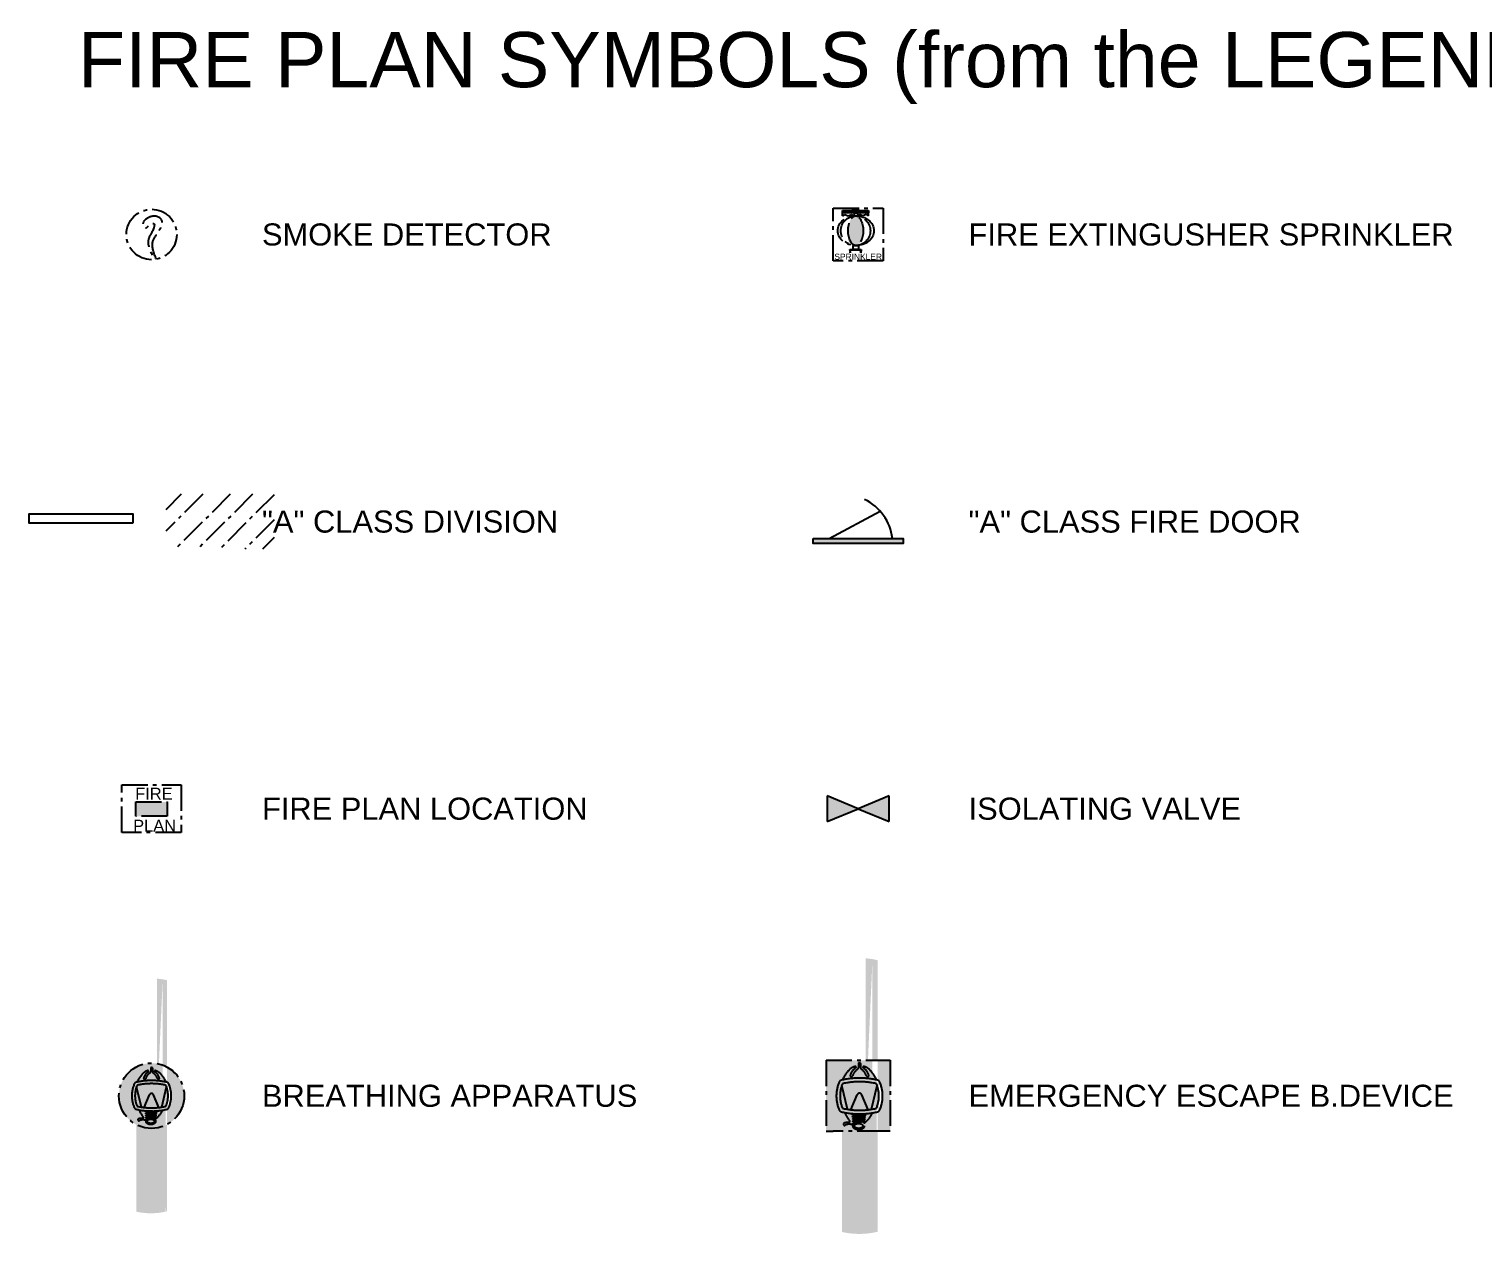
# Model space of a CAD drawing. Header units: metres. Extents: x -19 to 299, y -136 to 153.
# Drawn here: x 138.58 to 178.08, y -107.33 to -74.6 of the extents above; entities that cross this region are included whole.
import ezdxf

# ---------------------------------------------------------------- set-up
doc = ezdxf.new("R2010")
doc.units = ezdxf.units.M
doc.header["$LTSCALE"] = 0.2
doc.linetypes.add('DASHDOT', pattern=[3.556, 2.54, -0.508, 0, -0.508])
for name, color, linetype in [('BLOCKS', 7, 'Continuous'), ('BORDER', 109, 'Continuous'), ('dotted', 140, 'DASHDOT'), ('FIRE LINE', 1, 'Continuous'), ('HATCH', 1, 'Continuous'), ('inner', 211, 'Continuous'), ('SYMBOL', 31, 'Continuous'), ('TEXT', 6, 'Continuous'), ('VENT', 210, 'Continuous')]:
    doc.layers.add(name, color=color, linetype=linetype)
doc.styles.add('ARIAL', font='arial.ttf')

# ---------------------------------------------------------------- blocks, each defined once
blk = doc.blocks.new('SM')
at = {"layer": 'dotted', "color": 6}
blk.add_circle((1942.5325806361307, -4084.514457032131), 0.49662462791836, dxfattribs=at)
blk.add_spline([(1942.6248208923616, -4085.002440388599), (1942.5568177737118, -4084.662778699081), (1942.6839715451215, -4084.4363982524883), (1942.7304916691023, -4084.228624210491), (1942.6219450761405, -4084.1572988707867), (1942.463778070265, -4084.188309702866), (1942.3645356109432, -4084.3216571799785), (1942.4079543570601, -4084.3836793173814), (1942.4978926826439, -4084.3247584051587), (1942.5816282524506, -4084.303050775381), (1942.575425496625, -4084.380578565452), (1942.4699808260411, -4084.61626221434), (1942.589717488584, -4085.007783902618)], degree=3, dxfattribs=at)
blk = doc.blocks.new('FPR-SMOKE DETECTOR')
at = {"layer": 'VENT', "color": 6, "xscale": 0.45989954711139, "yscale": 0.45989954711139}
blk.add_blockref('SM', (-893.3698540836758, 1878.466348959002), dxfattribs=at)
blk = doc.blocks.new('FP-SMOKE DETECTOR')
at = {"xscale": 3, "yscale": 3}
blk.add_blockref('FPR-SMOKE DETECTOR', (0, 0), dxfattribs=at)
blk = doc.blocks.new('spr')
at = {"layer": 'inner'}
h = blk.add_hatch(color=1, dxfattribs=at)
edge = h.paths.add_edge_path()
edge.add_line((1942.6223161761427, -4085.55513475284), (1942.371635734245, -4085.55513475284))
edge.add_ellipse((1942.3688261689472, -4085.2627714653245), major_axis=(0, -0.29239437134408), ratio=0.6589977271125, start_angle=-0.8354572413267078, end_angle=0.8354572413267078, ccw=False)
edge.add_line((1942.3660166036498, -4085.55513475284), (1942.110926972427, -4085.55513475284))
edge.add_line((1942.110926972427, -4085.55513475284), (1942.1109269724275, -4085.596795992705))
edge.add_line((1942.1109269724275, -4085.596795992705), (1942.6223161761432, -4085.596795992705))
edge.add_line((1942.6223161761432, -4085.596795992705), (1942.6223161761427, -4085.5551347528394))
h = blk.add_hatch(color=1, dxfattribs=at)
edge = h.paths.add_edge_path()
edge.add_ellipse((1942.3625787964452, -4085.951345581866), major_axis=(0, -0.29239437134408), ratio=0.50442070104051, start_angle=359.5453552517086, end_angle=530.5550853067181)
edge.add_arc((1942.3606009916616, -4085.9527333546025), 0.29099851367267, 84.83819066548888, 94.11543981116503)
edge.add_ellipse((1942.3625787964452, -4085.951345581866), major_axis=(0, -0.29239437134408), ratio=0.50442070104051, start_angle=188.91709330357756, end_angle=359.5453552517086)
at = {"layer": 'dotted', "color": 6}
for p, q in [((1942.1048543524503, -4085.655091627501), (1942.1048543524503, -4085.596795992705)), ((1942.1048543524503, -4085.655091627501), (1942.1489725071997, -4085.6334403965293)), ((1942.1489725071997, -4085.6334403965293), (1942.2163072371545, -4085.655091627501)), ((1942.2163072371545, -4085.655091627501), (1942.2805525304507, -4085.6334403965293)), ((1942.2805525304507, -4085.6334403965293), (1942.3394666447434, -4085.661143247256)), ((1942.2872726797304, -4085.55513475284), (1942.311388605769, -4085.5240805377466)), ((1942.311388605769, -4085.5240805377466), (1942.412082589768, -4085.5240805377466)), ((1942.4408085244531, -4085.6334403965293), (1942.3978770784656, -4085.663776191687)), ((1942.412082589768, -4085.5240805377466), (1942.4305192818438, -4085.55513475284)), ((1942.5050538177488, -4085.655091627501), (1942.4408085244531, -4085.6334403965293)), ((1942.5723885477037, -4085.6334403965293), (1942.5050538177488, -4085.655091627501)), ((1942.616506702453, -4085.655091627501), (1942.5723885477037, -4085.6334403965293)), ((1942.616506702453, -4085.655091627501), (1942.616506702453, -4085.596795992705)), ((1942.2499746021322, -4086.3363779618553), (1942.2561118388348, -4086.3874361244175)), ((1942.2561118388348, -4086.3874361244175), (1942.2622490755375, -4086.3363779618553)), ((1942.466868044674, -4086.3874361244175), (1942.4613303751921, -4086.3363779618553)), ((1942.4724057141552, -4086.3363779618553), (1942.466868044674, -4086.3874361244175))]:
    blk.add_line(p, q, dxfattribs=at)
for points in [[(1941.9207039420853, -4085.5052674025933), (1942.903269709032, -4085.5052674025933), (1942.903269709032, -4086.5442828142986), (1941.9207039420853, -4086.5442828142986)], [(1942.1051174987374, -4085.55513475284), (1942.616506702453, -4085.55513475284), (1942.616506702453, -4085.596795992705), (1942.1051174987374, -4085.596795992705)], [(1942.3978770784656, -4085.663776191687), (1942.3383358214664, -4085.663776191687), (1942.3383358214664, -4085.596795992705), (1942.3978770784656, -4085.596795992705)], [(1942.3127251906913, -4086.2390697157994), (1942.4180616073418, -4086.2390697157994), (1942.4180616073418, -4086.318700781719), (1942.3127251906913, -4086.318700781719)], [(1942.2499746021322, -4086.318700781719), (1942.4724057141552, -4086.318700781719), (1942.4724057141552, -4086.3363779618553), (1942.2499746021322, -4086.3363779618553)]]:
    blk.add_lwpolyline(points, close=True, dxfattribs=at)
blk.add_circle((1942.3610388904735, -4085.9527333546025), 0.29099851367267, dxfattribs=at)
blk.add_ellipse((1942.366329346185, -4085.951045495176), major_axis=(0.35681204926199, 0), ratio=0.82050097433789, start_param=-1.5707963267949, end_param=4.71238898038469, dxfattribs=at)
blk.add_ellipse((1942.3630166952576, -4085.951345581866), major_axis=(0, -0.29239437134408), ratio=0.50442070104051, dxfattribs=at)
at = {"layer": 'dotted', "color": 6, "style": 'ARIAL'}
blk.add_text('SPRINKLER', height=0.11833334534677, dxfattribs=at).set_placement((1941.9440427216146, -4086.5217162208814))
blk = doc.blocks.new('FPR-FIRE EXTINGUSHER SPRINKLER')
at = {"layer": 'VENT', "color": 2, "xscale": 0.45989954711139, "yscale": 0.45989954711139}
blk.add_blockref('spr', (-893.3143930448095, 1879.1609435582932), dxfattribs=at)
blk = doc.blocks.new('FP-FIRE EXTINGUSHER SPRINKLER')
at = {"xscale": 3, "yscale": 3}
blk.add_blockref('FPR-FIRE EXTINGUSHER SPRINKLER', (0, 0), dxfattribs=at)
blk = doc.blocks.new('DEV')
at = {"layer": 'dotted', "color": 1}
for p, q in [((-2230.4669105106204, -923.0812455468351), (-2230.7723530141348, -923.3873692035556)), ((-2230.041775871573, -923.0812455468349), (-2230.7723530141348, -923.8134519157077)), ((-2229.5020659634188, -923.081245546835), (-2230.580131223208, -924.1617149501203)), ((-2229.061429145933, -923.0812455468349), (-2230.139494405722, -924.1617149501203)), ((-2228.6386628021496, -923.092490722178), (-2229.7055079081424, -924.1617149501203)), ((-2228.6386628021496, -923.5890957029403), (-2229.2100079189986, -924.1617149501203)), ((-2228.6386628021496, -923.934121752725), (-2228.8657495838115, -924.1617149501203))]:
    blk.add_line(p, q, dxfattribs=at)
blk = doc.blocks.new('FPR-_A_ CLASS DIVISION')
at = {"layer": 'FIRE LINE'}
for p, q in [((-1.1087969997734035, -0.015324707449508423), (-1.109506507349579, 0.06905752699094592)), ((-0.17115475393302404, -0.015324707449508423), (-1.1087969997734035, -0.015324707449508423))]:
    blk.add_line(p, q, dxfattribs=at)
blk.add_lwpolyline([(-0.17115475393302404, -0.015324707449508423), (-1.109506507349579, -0.015324707449508423), (-1.109506507349579, 0.06905752699094592), (-0.17115475393302404, 0.06905752699094592)], close=True, dxfattribs=at)
at = {"layer": 'dotted', "color": 2, "xscale": 0.45989954711139, "yscale": 0.45989954711139}
blk.add_blockref('DEV', (1026.0594182049917, 424.7731004686266), dxfattribs=at)
blk = doc.blocks.new('FP-_A_ CLASS DIVISION')
at = {"xscale": 3, "yscale": 3}
blk.add_blockref('FPR-_A_ CLASS DIVISION', (0, 0), dxfattribs=at)
blk = doc.blocks.new('fd')
at = {"layer": 'FIRE LINE'}
blk.add_hatch(color=256, dxfattribs=at).paths.add_polyline_path([(1943.4931756682595, -4099.048677147108), (1941.719874553597, -4099.048677147108), (1941.719874553597, -4099.151280097494), (1943.4931756682595, -4099.151280097494)])
at = {"layer": 'BORDER'}
blk.add_arc((1942.309748999693, -4099.16449173452), 0.97849191995026, 6.797479695170172, 64.32956025324829, dxfattribs=at)
at = {"layer": 'FIRE LINE'}
blk.add_line((1942.0352626249683, -4099.048677147108), (1943.0417275357472, -4098.515142937522), dxfattribs=at)
blk.add_lwpolyline([(1941.7203124524094, -4099.048677147108), (1943.4936135670719, -4099.048677147108), (1943.4936135670719, -4099.151280097494), (1941.7203124524094, -4099.151280097494)], close=True, dxfattribs=at)
blk = doc.blocks.new('FPR-_A_ CLASS FIRE DOOR')
at = {"layer": 'VENT', "color": 6, "xscale": 0.45989954711139, "yscale": 0.45989954711139}
blk.add_blockref('fd', (-893.4039618088796, 1884.9980590265886), dxfattribs=at)
blk = doc.blocks.new('FP-_A_ CLASS FIRE DOOR')
at = {"xscale": 3, "yscale": 3}
blk.add_blockref('FPR-_A_ CLASS FIRE DOOR', (0, 0), dxfattribs=at)
blk = doc.blocks.new('fie')
at = {"layer": 'HATCH'}
blk.add_hatch(color=256, dxfattribs=at).paths.add_polyline_path([(1942.9544405820666, -4111.09708998598), (1942.3351786344601, -4111.09708998598), (1942.3351786344601, -4111.378676324968), (1942.9544405820666, -4111.378676324968)])
at = {"layer": 'dotted', "color": 6}
for p, q in [((1942.0611657438421, -4110.761947437916), (1943.2293292703093, -4110.761947437916)), ((1942.0611657438421, -4111.696478259089), (1942.0611657438421, -4110.761947437916)), ((1943.2293292703093, -4110.761947437916), (1943.2293292703093, -4111.696478259089)), ((1942.3356165332725, -4111.09708998598), (1942.954878480879, -4111.09708998598)), ((1942.3356165332725, -4111.378676324968), (1942.3356165332725, -4111.09708998598)), ((1942.954878480879, -4111.09708998598), (1942.954878480879, -4111.378676324968)), ((1942.954878480879, -4111.378676324968), (1942.3356165332725, -4111.378676324968)), ((1943.2293292703093, -4111.696478259089), (1942.0611657438421, -4111.696478259089))]:
    blk.add_line(p, q, dxfattribs=at)
at = {"layer": 'dotted', "color": 6, "style": 'ARIAL'}
for s, p in [('FIRE', (1942.3236295410352, -4111.0491234309775)), ('PLAN', (1942.2834472270092, -4111.679453341356))]:
    blk.add_text(s, height=0.23118242285272, dxfattribs=at).set_placement(p)
blk = doc.blocks.new('FPR-FIRE PLAN LOCATION')
at = {"layer": 'VENT', "color": 2, "xscale": 0.45989954711139, "yscale": 0.45989954711139}
blk.add_blockref('fie', (-893.4216695265982, 1890.7524530601422), dxfattribs=at)
blk = doc.blocks.new('FP-FIRE PLAN LOCATION')
at = {"xscale": 3, "yscale": 3}
blk.add_blockref('FPR-FIRE PLAN LOCATION', (0, 0), dxfattribs=at)
blk = doc.blocks.new('FPR-ISOLATING VALVE')
at = {"layer": 'HATCH'}
h = blk.add_hatch(color=256, dxfattribs=at)
h.paths.add_polyline_path([(-0.0008242732792496099, 4.547473508864641e-12), (-0.2817112157435986, 0.11674139412389195), (-0.2817112157435986, -0.1167413941157065)])
h.paths.add_polyline_path([(0.2815098262799438, -0.1167413941157065), (0.2815098262799438, 0.11674139412389195), (-0.0008242732792496099, 4.547473508864641e-12)])
at = {"layer": 'dotted', "color": 6}
for p, q in [((-0.28150982627857957, 0.11674139411752549), (-0.28150982627857957, -0.11674139412389195)), ((-0.000622883812411601, -5.4569682106375694e-12), (-0.28150982627857957, 0.11674139411752549)), ((0.28171121574314384, 0.116741394114797), (-0.000622883812411601, -5.4569682106375694e-12)), ((0.28171121574314384, -0.11674139412389195), (0.28171121574314384, 0.116741394114797)), ((-0.28150982627857957, -0.11674139412389195), (-0.000622883812411601, -5.4569682106375694e-12)), ((-0.000622883812411601, -5.4569682106375694e-12), (0.28171121574314384, -0.11674139412389195))]:
    blk.add_line(p, q, dxfattribs=at)
blk = doc.blocks.new('FP-ISOLATING VALVE')
at = {"xscale": 3, "yscale": 3}
blk.add_blockref('FPR-ISOLATING VALVE', (0, 0), dxfattribs=at)
blk = doc.blocks.new('bd')
h = blk.add_hatch(color=152)
h.paths.add_polyline_path([(1941.9346235757748, -4127.371821136565, 1), (1943.221689984116, -4127.371821136565, 1)])
edge = h.paths.add_edge_path()
edge.add_arc((1942.5781567799454, -4128.377625953044), 1.30664508277139, 282.7973904073955, 283.43903362472395, ccw=False)
edge.add_arc((1942.8692502506337, -4127.159425400232), 0.05414837796588, 283.439033624725, 336.96076393977023, ccw=False)
edge.add_arc((1942.369828410394, -4127.371821136565), 0.59685835882185, 336.96076393977023, 360.0000000000025, ccw=False)
edge.add_arc((1942.369828410394, -4127.371821136565), 0.59685835882188, 359.99999999999505, 383.0392360602262, ccw=False)
edge.add_arc((1942.8692502506337, -4127.584216872897), 0.05414837796586, 23.03923606022596, 76.56096637527571, ccw=False)
edge.add_arc((1942.5781567799454, -4126.366016320085), 1.30664508277145, 76.56096637527628, 80.34324937504033, ccw=False)
edge.add_arc((1942.3907614286818, -4127.4693351875285), 0.44661135634679, 24.444299424322367, 51.12238116103026, ccw=False)
edge.add_arc((1942.6588994164454, -4127.801907980704), 0.01940807541164, 51.12238116108472, 129.73854407866173, ccw=False)
at = {"layer": 'SYMBOL'}
h = blk.add_hatch(color=256, dxfattribs=at)
edge = h.paths.add_edge_path()
edge.add_arc((1942.5781567799454, -4126.366016320085), 1.30664508277145, 80.34324937504033, 85.31085845887765, ccw=False)
edge.add_line((1942.6849745301338, -4127.668287927921), (1942.6791939480213, -4127.702838967545))
h = blk.add_hatch(color=256, dxfattribs=at)
edge = h.paths.add_edge_path()
edge.add_arc((1942.2786272022154, -4127.371092781108), 0.63440157924254, 24.95461004266117, 41.068934580699896)
edge.add_arc((1942.5643752895776, -4127.117105964942), 0.25213763526688, 40.214770035336024, 72.77976646666477)
edge.add_arc((1942.6349667922286, -4126.889346426486), 0.01368938594596, 72.77976646680227, 239.3660508126637)
edge.add_arc((1942.5262467901307, -4127.07293355411), 0.19967479165983, 300.6339491873037, 346.12015058296214, ccw=False)
edge.add_arc((1942.7005643836355, -4127.029859366474), 0.02011419173357, 346.12015058294435, 523.1967252545882, ccw=False)
edge.add_arc((1942.4901597356684, -4127.093397397093), 0.19967479165983, 16.803274745441716, 57.727148515621934)
edge.add_arc((1942.6152980237925, -4126.895240381091), 0.03468773551747, 122.2728514843584, 179.99999999999983, ccw=False)
edge.add_line((1942.5806102882752, -4126.895240381091), (1942.5806102882752, -4126.824438349251))
edge.add_arc((1942.5709259643731, -4126.824438349251), 0.00968432390186, 0, 90.0000000000002)
edge.add_line((1942.5709259643731, -4126.8147540253485), (1942.5578246147816, -4126.8147540253485))
edge.add_arc((1942.557824614782, -4126.824438349251), 0.00968432390186, 90.0000000000002, 179.99999999999983)
edge.add_line((1942.54814029088, -4126.824438349251), (1942.54814029088, -4126.895240381091))
edge.add_arc((1942.5134525553626, -4126.895240381091), 0.03468773551747, 360.0000000000002, 417.7271485156336, ccw=False)
edge.add_arc((1942.6385908434868, -4127.093397397093), 0.19967479165983, 122.27285148437676, 163.1967252545604)
edge.add_arc((1942.4281861955196, -4127.029859366474), 0.02011419173357, 16.80327474543543, 193.87984941705508, ccw=False)
edge.add_arc((1942.6025037890245, -4127.07293355411), 0.19967479165983, 193.87984941703792, 239.3660508126964, ccw=False)
edge.add_arc((1942.4937837869265, -4126.889346426486), 0.01368938594596, 300.6339491873363, 467.2202335333135)
edge.add_arc((1942.5643752895776, -4127.117105964942), 0.25213763526688, 107.22023353334137, 139.78522996467353)
edge.add_arc((1942.8501233769398, -4127.371092781108), 0.63440157924254, 138.93106541930393, 155.0453899573398)
edge.add_arc((1942.5643752895776, -4128.377625953044), 1.30664508277139, 257.2026095926274, 269.99999999999886, ccw=False)
edge.add_arc((1942.5643752895776, -4128.377625953044), 1.30664508277139, 270.0000000000023, 282.79739040737377, ccw=False)
h = blk.add_hatch(color=256, dxfattribs=at)
h.paths.add_polyline_path([(1942.43451587572, -4127.60228827011, 0.02892559101859), (1942.5781567799454, -4127.610605024753, 0.02892559101859), (1942.7217976841707, -4127.60228827011), (1942.6179176540832, -4127.352712338794, 0.66693782754979), (1942.5383959058076, -4127.352712338794)])
h.paths.add_polyline_path([(1942.2819176464486, -4127.194550740167, 0.08466654534409), (1942.251683168779, -4127.371821136565, 0.09898624950584), (1942.2927946838472, -4127.57744915681, 0.0174549215269), (1942.377994390044, -4127.5944039060905)])
h.paths.add_polyline_path([(1942.9046303911118, -4127.371821136565, 0.08466654534965), (1942.8743959134454, -4127.194550740152), (1942.7783191698468, -4127.5944039060905, 0.01745492152621), (1942.86351887604, -4127.577449156811, 0.09898624950676)])
at = {"layer": 'dotted', "color": 6}
for p, q in [((1942.56109980183, -4126.8230202925315), (1942.56109980183, -4126.893822324371)), ((1942.5707841257322, -4126.81333596863), (1942.5838854753233, -4126.81333596863)), ((1942.5935697992254, -4126.8230202925315), (1942.5935697992254, -4126.893822324371)), ((1942.3771724106264, -4127.592985849372), (1942.281095667031, -4127.193132683447)), ((1942.7774971904291, -4127.592985849372), (1942.8735739340245, -4127.193132683447)), ((1942.4336938963024, -4127.600870213391), (1942.53757392639, -4127.351294282075)), ((1942.720975704753, -4127.600870213391), (1942.6170956746655, -4127.351294282075)), ((1942.4626348954102, -4127.6941889108175), (1942.4629174014322, -4127.666224181637)), ((1942.462883796641, -4127.723520287094), (1942.4628106852738, -4127.714904592382)), ((1942.4631954290371, -4127.760244119396), (1942.4631202260125, -4127.751381936565)), ((1942.4635299546494, -4127.799665766963), (1942.4634470155365, -4127.789891936936)), ((1942.6697385541706, -4127.765083976858), (1942.6708818757838, -4127.756653087783)), ((1942.6736501132723, -4127.728893249632), (1942.6736501132723, -4127.720051723873)), ((1942.6783719686036, -4127.701420910826), (1942.6841525507161, -4127.666869871202)), ((1942.6659563821554, -4127.792973830785), (1942.6650143740221, -4127.79992022801))]:
    blk.add_line(p, q, dxfattribs=at)
for points in [[(1942.2364119853946, -4127.603990401029, 0.23787273474604), (1942.2736566745557, -4127.635464490841, 0.05870614899975), (1942.5773348005278, -4127.671243346136, 0.05870614899977), (1942.8810129264998, -4127.635464490841, 0.23787273474606), (1942.9182576156609, -4127.603990401029, 0.10086764364091), (1942.9658647897982, -4127.370403079845, 0.10086764364091), (1942.9182576156609, -4127.13681575866, 0.23787273474606), (1942.8810129264998, -4127.10534166885, 0.05870614899977), (1942.5773348005278, -4127.069562813553, 0.05870614899975), (1942.2736566745557, -4127.10534166885, 0.23787273474604), (1942.2364119853946, -4127.13681575866, 0.10086764364091), (1942.1888048112573, -4127.370403079845, 0.10086764364091)], [(1942.2919727044296, -4127.57603110009, 0.05789962606533), (1942.5773348005278, -4127.609186968033, 0.05789962606465), (1942.8626968966223, -4127.576031100091, 0.09898624950676), (1942.9038084116942, -4127.370403079845, 0.09898624950661), (1942.8626968966219, -4127.164775059599, 0.05789962606457), (1942.5773348005278, -4127.131619191658, 0.05789962606219), (1942.291972704445, -4127.164775059597, 0.09898624951015), (1942.2508611893613, -4127.370403079845, 0.09898624950584)]]:
    blk.add_lwpolyline(points, format="xyb", close=True, dxfattribs=at)
blk.add_circle((1942.5773348005278, -4127.370403079845), 0.64353320417039, dxfattribs=at)
for centre, radius, start, end in [((1942.5773348005278, -4127.115687908223), 0.25213763526688, 107.22023353333849, 139.78522996465807), ((1942.6154632999746, -4127.071515497391), 0.19967479165983, 120.63394918732105, 166.1201505829589), ((1942.651550354437, -4127.091979340374), 0.19967479165983, 122.27285148433663, 163.19672525456383), ((1942.5067432978767, -4126.887928369766), 0.01368938594596, 300.63394918732087, 107.2202335332812), ((1942.5264120663128, -4126.893822324371), 0.03468773551747, 302.27285148433646, 0), ((1942.5707841257322, -4126.8230202925315), 0.00968432390186, 90.0000000000002, 179.99999999999983), ((1942.5838854753233, -4126.8230202925315), 0.00968432390186, 0, 90.0000000000002), ((1942.6282575347427, -4126.893822324371), 0.03468773551747, 179.99999999999983, 237.72714851566357), ((1942.5031192466186, -4127.091979340374), 0.19967479165983, 16.80327474543656, 57.72714851560532), ((1942.6479263031788, -4126.887928369766), 0.01368938594596, 72.77976646671863, 239.36605081267916), ((1942.5392063010809, -4127.071515497391), 0.19967479165983, 13.879849417040944, 59.36605081267877), ((1942.5773348005278, -4127.115687908223), 0.25213763526688, 40.21477003534176, 72.77976646666133), ((1942.86308288789, -4127.3696747243885), 0.63440157924254, 138.93106541928674, 155.04538995733063), ((1942.4411457064698, -4127.028441309754), 0.02011419173357, 166.1201505829589, 343.19672525456366), ((1942.7135238945857, -4127.028441309754), 0.02011419173357, 196.8032747454364, 13.879849417040944), ((1942.2915867131655, -4127.3696747243885), 0.63440157924254, 24.95461004266919, 41.06893458071307), ((1942.5773348005278, -4127.367843797808), 0.04306754675146, 22.598355737516822, 157.40164426248356), ((1942.9364603568856, -4127.369215062819), 0.66974015063171, 204.50944422899508, 218.6736887019149), ((1942.3989643870882, -4127.799425430219), 0.01872399350854, 260.87511686922227, 38.67368870191451), ((1942.4671001351294, -4127.714868192817), 0.00428960429284, 113.82791748775345, 180.4861908722959), ((1942.4671732464963, -4127.723483887529), 0.00428960429284, 180.48619088407304, 294.76874773603663), ((1942.4674096758677, -4127.751345537001), 0.00428960429284, 118.62739892238665, 180.486190867997), ((1942.4674848788923, -4127.76020771983), 0.00428960429284, 180.48619088428163, 300.11747888912817), ((1942.4677364653926, -4127.789855537373), 0.00428960429284, 126.72510732719707, 180.4861908577829), ((1942.6654878577156, -4127.764507535505), 0.00428960429284, 237.20632963867672, 352.27717183250394), ((1942.6617056857003, -4127.79239738943), 0.00428960429284, 352.27717179256365, 51.5145203653695), ((1942.6693605089795, -4127.728893249632), 0.00428960429284, 241.5521673795614, 1.822005788516018e-10), ((1942.6666311793288, -4127.756076646427), 0.00428960429284, 352.2771717929842, 58.48778714856413), ((1942.3899394492641, -4127.467917130809), 0.44661135634679, 308.87761883895615, 335.5557005752768), ((1942.6693605089795, -4127.720051723873), 0.00428960429284, 7.815144325584429e-10, 62.52976089221163), ((1942.3280931322765, -4127.842696334501), 0.02086076292257, 131.40192824861398, 303.62540265796434), ((1942.3192858713933, -4127.832707135694), 0.00754340819049, 110.23862715187971, 131.40192824869706), ((1942.3710624938226, -4127.973139647702), 0.15721674936633, 80.87511686922245, 110.2386271517972), ((1942.4241556808374, -4128.057473595822), 0.21473607402637, 88.65401135657967, 113.17594757759252), ((1942.4304779283184, -4127.788398919181), 0.0544128669382, 268.65401135658004, 318.3835300311619), ((1942.4678194045046, -4127.799629367399), 0.00428960429284, 180.48619088370867, 309.43684050478214), ((1942.6580774370277, -4127.800489923984), 0.01940807541164, 230.26145591672676, 308.87761883865136), ((1942.659601104992, -4127.799186128981), 0.0054628182264, 230.1002582419691, 352.2771717927739)]:
    blk.add_arc(centre, radius, start, end, dxfattribs=at)
blk.add_ellipse((1942.5630639549845, -4127.871937823282), major_axis=(0.06969109347336, 0), ratio=0.60375179221267, dxfattribs=at)
for points, knots in [([(1942.6783719686036, -4127.701420910826), (1942.6540082028923, -4127.688792161693), (1942.630039780383, -4127.68196040297), (1942.5746165647452, -4127.673297151521), (1942.5432360998311, -4127.673200375054), (1942.4949276156012, -4127.6828577796805), (1942.4787926578597, -4127.687386165289), (1942.4626348954098, -4127.6941889108175)], [7.14864430077119, 7.14864430077119, 7.14864430077119, 7.14864430077119, 7.58343697145586, 7.58343697145586, 8.17365301821161, 8.17365301821161, 8.4612407181911, 8.4612407181911, 8.4612407181911, 8.4612407181911]), ([(1942.664375176294, -4127.789039633488), (1942.656547115876, -4127.782816151492), (1942.6482641447592, -4127.777826645786), (1942.6206791650907, -4127.764300930024), (1942.6004440398428, -4127.759145166134), (1942.5593044405887, -4127.755484242676), (1942.5388475043696, -4127.756835735816), (1942.500121423774, -4127.766471889054), (1942.4819568648709, -4127.773894402491), (1942.4651713831236, -4127.786417360832)], [6.93152986789087, 6.93152986789087, 6.93152986789087, 6.93152986789087, 7.16442922229314, 7.16442922229314, 7.70580598817595, 7.70580598817595, 8.24718275405875, 8.24718275405875, 8.74009693319253, 8.74009693319253, 8.74009693319253, 8.74009693319253]), ([(1942.668873270974, -4127.752419635346), (1942.6679891139975, -4127.751877563986), (1942.6671047316245, -4127.751346621941), (1942.6350667150296, -4127.732500631222), (1942.6034817271602, -4127.725315299784), (1942.5405006482515, -4127.72282893438), (1942.5083312761099, -4127.72730408104), (1942.473103955163, -4127.74353400543), (1942.4692260709512, -4127.745467055604), (1942.4653544764524, -4127.74758031983)], [7.05315911013365, 7.05315911013365, 7.05315911013365, 7.05315911013365, 7.07340281575922, 7.07340281575922, 7.78672988349088, 7.78672988349088, 8.50005695122253, 8.50005695122253, 8.58770933281984, 8.58770933281984, 8.58770933281984, 8.58770933281984]), ([(1942.6713392511701, -4127.716245770072), (1942.6455435261514, -4127.702834390924), (1942.6200567736778, -4127.6961877416325), (1942.5631877042006, -4127.689340310233), (1942.5314133418951, -4127.690479135688), (1942.487800106771, -4127.702219048711), (1942.4765758578815, -4127.705994077636), (1942.4653671733254, -4127.7109442218225)], [7.14661734868362, 7.14661734868362, 7.14661734868362, 7.14661734868362, 7.6430573184788, 7.6430573184788, 8.27088970049767, 8.27088970049767, 8.48517536990079, 8.48517536990079, 8.48517536990079, 8.48517536990079]), ([(1942.6673171199154, -4127.732664889345), (1942.639107477295, -4127.717381543209), (1942.6110026893716, -4127.710631984044), (1942.5514373907326, -4127.705830910894), (1942.5192007975506, -4127.7085244425025), (1942.4809611101714, -4127.722204526413), (1942.4749632336043, -4127.7246137650145), (1942.4689704056777, -4127.727378874546)], [7.12334658387744, 7.12334658387744, 7.12334658387744, 7.12334658387744, 7.71232674274819, 7.71232674274819, 8.38334278014906, 8.38334278014906, 8.50712587068313, 8.50712587068313, 8.50712587068313, 8.50712587068313]), ([(1942.6631645421962, -4127.768113490303), (1942.6597752704042, -4127.765929783574), (1942.656359773147, -4127.763925413113), (1942.6240039890477, -4127.746444621097), (1942.593945389437, -4127.740403439833), (1942.5337290154685, -4127.740026066627), (1942.50340927168, -4127.745667423735), (1942.472696546894, -4127.762177617889), (1942.4711654283533, -4127.763031768922), (1942.469637293544, -4127.763918220626)], [7.02922549007573, 7.02922549007573, 7.02922549007573, 7.02922549007573, 7.11552537508234, 7.11552537508234, 7.84761199420208, 7.84761199420208, 8.57969861332182, 8.57969861332182, 8.61812418574446, 8.61812418574446, 8.61812418574446, 8.61812418574446]), ([(1942.6560970011424, -4127.803377028549), (1942.6461893072428, -4127.795092986477), (1942.6351894932536, -4127.789082296623), (1942.6042829559028, -4127.77635228887), (1942.5825477270473, -4127.772675623119), (1942.5400170109033, -4127.773153824156), (1942.5186205621294, -4127.777006366998), (1942.488920027327, -4127.790242667874), (1942.479290604862, -4127.795748600194), (1942.4705442780023, -4127.802942337275)], [6.90978182292777, 6.90978182292777, 6.90978182292777, 6.90978182292777, 7.25487135319037, 7.25487135319037, 7.87080130844063, 7.87080130844063, 8.48673126369088, 8.48673126369088, 8.78943462880888, 8.78943462880888, 8.78943462880888, 8.78943462880888]), ([(1942.6456701404086, -4127.815414145296), (1942.6367671142625, -4127.808012587528), (1942.6266451920483, -4127.802578257855), (1942.5978766076555, -4127.7912289368), (1942.5779415273837, -4127.78825467736), (1942.5381830664355, -4127.789494292143), (1942.5181853189656, -4127.793726319134), (1942.4896143858227, -4127.808060367504), (1942.4794864614028, -4127.815160902524), (1942.471157379989, -4127.824536742859)], [6.91328637678191, 6.91328637678191, 6.91328637678191, 6.91328637678191, 7.2774577041826, 7.2774577041826, 7.90495642964482, 7.90495642964482, 8.54393675421303, 8.54393675421303, 8.92727416258731, 8.92727416258731, 8.92727416258731, 8.92727416258731]), ([(1942.6579349568406, -4127.871937823282), (1942.6579349568406, -4127.861330344742), (1942.6544124830325, -4127.850950406604), (1942.643171081404, -4127.8339492771465), (1942.635619144885, -4127.827124613354), (1942.6072357911335, -4127.809082112712), (1942.5817304676493, -4127.80369044018), (1942.5316712443332, -4127.805961456486), (1942.5071774445728, -4127.813481117217), (1942.4791912653227, -4127.837674662893), (1942.471079325021, -4127.849826615953), (1942.4665773470201, -4127.878048361756), (1942.470947019052, -4127.892858710631), (1942.4871982375867, -4127.914971104519), (1942.4985118049226, -4127.922990466102), (1942.5354730177405, -4127.939589421561), (1942.5653981290538, -4127.9419701945935), (1942.610317467018, -4127.932119113293), (1942.6270747313324, -4127.924526398079), (1942.6503072208125, -4127.902038758972), (1942.6579349568406, -4127.887512860658), (1942.6579349568406, -4127.871937823282)], [0, 0, 0, 0, 0.37982492831669, 0.37982492831669, 0.75964985663337, 0.75964985663337, 1.6457965120106, 1.6457965120106, 2.53194316738782, 2.53194316738782, 3.0455773478294, 3.0455773478294, 3.55921152827098, 3.55921152827098, 4.07284570871256, 4.07284570871256, 5.06080872593268, 5.06080872593268, 5.72548562078524, 5.72548562078524, 6.28318530717959, 6.28318530717959, 6.28318530717959, 6.28318530717959])]:
    blk.add_open_spline(points, degree=3, knots=knots, dxfattribs=at)
blk = doc.blocks.new('FPR-BREATHING APPARATUS')
at = {"layer": 'VENT', "color": 6, "xscale": 0.45989954711139, "yscale": 0.45989954711139}
blk.add_blockref('bd', (-893.3906255175943, 1898.1757791373757), dxfattribs=at)
blk = doc.blocks.new('FP-BREATHING APPARATUS')
at = {"xscale": 3, "yscale": 3}
blk.add_blockref('FPR-BREATHING APPARATUS', (0, 0), dxfattribs=at)
blk = doc.blocks.new('EEB DEVICE')
h = blk.add_hatch(color=102)
h.paths.add_polyline_path([(-2246.729073188901, -957.2061203680945), (-2247.9937324830275, -957.2061203680945), (-2247.9937324830275, -958.6056598425226), (-2247.8520016584357, -958.6056598425226), (-2246.870804013493, -958.6056598425226), (-2246.729073188901, -958.6056598425226)])
edge = h.paths.add_edge_path()
edge.add_arc((-2247.335767995813, -959.0911182871085), 1.53459243684203, 282.79739040739724, 283.4390336247245, ccw=False)
edge.add_arc((-2246.9938925742294, -957.6603997396229), 0.06359469177158, 283.43903362472395, 336.9607639397708, ccw=False)
edge.add_arc((-2247.5804397467796, -957.9098484192151), 0.70098172441078, 336.96076393977023, 360.0000000000025, ccw=False)
edge.add_arc((-2247.5804397467796, -957.9098484192151), 0.70098172441082, 359.99999999999505, 383.0392360602262, ccw=False)
edge.add_arc((-2246.9938925742294, -958.1592970988073), 0.06359469177156, 23.03923606022596, 76.56096637527571, ccw=False)
edge.add_arc((-2247.335767995813, -956.7285785513216), 1.53459243684211, 76.56096637527628, 80.34324937504033, ccw=False)
edge.add_arc((-2247.555854913477, -958.0243740291675), 0.52452377366613, 24.444299424322367, 51.12238116103026, ccw=False)
edge.add_arc((-2247.240939613617, -958.4149649400691), 0.0227938605005, 51.12238116108472, 129.73854407914072, ccw=False)
at = {"layer": 'SYMBOL'}
h = blk.add_hatch(color=256, dxfattribs=at)
edge = h.paths.add_edge_path()
edge.add_arc((-2247.335767995813, -956.7285785513216), 1.53459243684211, 80.34324937504033, 85.31085845887765, ccw=False)
edge.add_line((-2247.2103156340963, -958.2580345500847), (-2247.217104652558, -958.2986131010559))
h = blk.add_hatch(color=256, dxfattribs=at)
edge = h.paths.add_edge_path()
edge.add_arc((-2247.671365519188, -957.9089930004099), 0.74507444926159, 24.95461004266117, 41.068934580699896)
edge.add_arc((-2247.335767995813, -957.6106975778164), 0.29612364767265, 40.214770035336024, 72.77976646666477)
edge.add_arc((-2247.2528616369996, -957.3432048441417), 0.01607753200519, 72.77976646680227, 239.3660508126637)
edge.add_arc((-2247.3805481030136, -957.558819184461), 0.2345085357527, 300.6339491873037, 346.12015058296214, ccw=False)
edge.add_arc((-2247.1758203891695, -957.5082306019593), 0.02362316050052, 346.12015058294435, 523.1967252545882, ccw=False)
edge.add_arc((-2247.4229306302777, -957.5828529937057), 0.2345085357527, 16.803274745441716, 57.727148515621934)
edge.add_arc((-2247.275961669045, -957.3501270131974), 0.04073909378925, 122.2728514843584, 179.99999999999983, ccw=False)
edge.add_line((-2247.3167007628344, -957.3501270131974), (-2247.3167007628344, -957.2669733978765))
edge.add_arc((-2247.3280745401607, -957.2669733978765), 0.01137377732613, 0, 90.0000000000002)
edge.add_line((-2247.3280745401607, -957.2555996205505), (-2247.3434614514654, -957.2555996205505))
edge.add_arc((-2247.3434614514654, -957.2669733978765), 0.01137377732613, 90.0000000000002, 179.99999999999983)
edge.add_line((-2247.3548352287917, -957.2669733978765), (-2247.3548352287917, -957.3501270131974))
edge.add_arc((-2247.3955743225806, -957.3501270131974), 0.04073909378925, 360.0000000000002, 417.7271485156336, ccw=False)
edge.add_arc((-2247.248605361348, -957.5828529937057), 0.2345085357527, 122.27285148437676, 163.1967252545604)
edge.add_arc((-2247.4957156024566, -957.5082306019593), 0.02362316050052, 16.80327474543543, 193.87984941705508, ccw=False)
edge.add_arc((-2247.2909878886126, -957.558819184461), 0.2345085357527, 193.87984941703792, 239.3660508126964, ccw=False)
edge.add_arc((-2247.418674354626, -957.3432048441417), 0.01607753200519, 300.6339491873363, 467.2202335333135)
edge.add_arc((-2247.335767995813, -957.6106975778164), 0.29612364767265, 107.22023353334137, 139.78522996467353)
edge.add_arc((-2247.0001704724377, -957.9089930004099), 0.74507444926159, 138.93106541930393, 155.0453899573398)
edge.add_arc((-2247.335767995813, -959.0911182871085), 1.53459243684204, 257.2026095926274, 269.99999999999886, ccw=False)
edge.add_arc((-2247.335767995813, -959.0911182871085), 1.53459243684204, 270.0000000000023, 282.79739040737377, ccw=False)
h = blk.add_hatch(color=256, dxfattribs=at)
h.paths.add_polyline_path([(-2247.504467398697, -958.1805210944066, 0.02892559101859), (-2247.335767995813, -958.190288726751, 0.02892559101859), (-2247.167068592929, -958.1805210944066), (-2247.28907074226, -957.8874060460555, 0.66693782754979), (-2247.3824652493663, -957.8874060460555)])
h.paths.add_polyline_path([(-2247.683686753366, -957.7016527789642, 0.08466654534409), (-2247.7191957078444, -957.9098484192151, 0.09898624950584), (-2247.670912190826, -958.1513487384926, 0.0174549215269), (-2247.5708491924847, -958.1712612842623)])
h.paths.add_polyline_path([(-2246.9523402837813, -957.9098484192151, 0.08466654534965), (-2246.987849238256, -957.7016527789478), (-2247.1006867991414, -958.1712612842622, 0.01745492152621), (-2247.0006238008036, -958.1513487384935, 0.09898624950676)])
at = {"layer": 'dotted', "color": 6}
for p, q in [((-2247.9925595030977, -957.20636956467), (-2246.7279002089713, -957.20636956467)), ((-2247.9925595030977, -957.20636956467), (-2247.9925595030977, -958.6059090390982)), ((-2246.7279002089713, -957.20636956467), (-2246.7279002089713, -958.6059090390982)), ((-2247.353662248862, -957.267222594452), (-2247.353662248862, -957.3503762097729)), ((-2247.3422884715355, -957.255848817126), (-2247.326901560231, -957.255848817126)), ((-2247.3155277829046, -957.267222594452), (-2247.3155277829046, -957.3503762097729)), ((-2247.569676212555, -958.1715104808378), (-2247.6825137734363, -957.7019019755397)), ((-2247.0995138192116, -958.1715104808378), (-2246.98667625833, -957.7019019755397)), ((-2247.5032944187674, -958.1807702909821), (-2247.3812922694365, -957.887655242631)), ((-2247.165895612999, -958.1807702909821), (-2247.28789776233, -957.887655242631)), ((-2247.469304593274, -958.2903686579567), (-2247.468972803402, -958.2575254150094)), ((-2247.4690122706293, -958.3248169628489), (-2247.469098136449, -958.3146982396249)), ((-2247.4686462732175, -958.3679473553668), (-2247.4687345955895, -958.3575391435841)), ((-2247.221477266895, -958.3311272515277), (-2247.221477266895, -958.3207433004932)), ((-2247.2159316726284, -958.2988622976314), (-2247.2091426541665, -958.2582837466603)), ((-2247.9925595030977, -958.6059090390982), (-2247.850828678506, -958.6059090390982)), ((-2246.869631033563, -958.6059090390982), (-2247.850828678506, -958.6059090390982)), ((-2247.4682533888135, -958.4142462034646), (-2247.4683507968525, -958.4027673054563)), ((-2247.2305131877724, -958.4063868430444), (-2247.2316195314734, -958.4145450558475)), ((-2247.2260712068196, -958.3736315375162), (-2247.224728430022, -958.3637298597157)), ((-2246.7279002089713, -958.6059090390982), (-2246.869631033563, -958.6059090390982))]:
    blk.add_line(p, q, dxfattribs=at)
for points in [[(-2247.7349926300085, -958.1844348028033, 0.23787273474604), (-2247.6912505159085, -958.2213996227208, 0.05870614899975), (-2247.334595015883, -958.2634201847392, 0.05870614899977), (-2246.977939515858, -958.2213996227208, 0.23787273474606), (-2246.934197401758, -958.1844348028033, 0.10086764364091), (-2246.878285042439, -957.9100976157906, 0.10086764364091), (-2246.934197401758, -957.635760428778, 0.23787273474606), (-2246.977939515858, -957.5987956088604, 0.05870614899977), (-2247.334595015883, -957.556775046842, 0.05870614899975), (-2247.6912505159085, -957.5987956088604, 0.23787273474604), (-2247.7349926300085, -957.635760428778, 0.10086764364091), (-2247.7909049893274, -957.9100976157906, 0.10086764364091)], [(-2247.6697392108963, -958.1515979350681, 0.05789962606533), (-2247.334595015883, -958.1905379233265, 0.05789962606465), (-2246.999450820874, -958.151597935069, 0.09898624950676), (-2246.9511673038514, -957.9100976157906, 0.09898624950661), (-2246.9994508208742, -957.6685972965129, 0.05789962606457), (-2247.334595015883, -957.6296573082548, 0.05789962606219), (-2247.6697392108786, -957.6685972965089, 0.09898624951015), (-2247.7180227279146, -957.9100976157906, 0.09898624950584)]]:
    blk.add_lwpolyline(points, format="xyb", close=True, dxfattribs=at)
for centre, radius, start, end in [((-2246.998997492508, -957.9092421969854), 0.74507444926159, 138.93106541928447, 155.04538995734725), ((-2247.334595015883, -957.6109467743919), 0.29612364767265, 107.22023353333448, 139.78522996465864), ((-2247.2898149086827, -957.5590683810365), 0.2345085357527, 120.63394918729296, 166.12015058296174), ((-2247.247432381418, -957.5831021902812), 0.2345085357527, 122.27285148438877, 163.1967252545604), ((-2247.4175013746963, -957.3434540407172), 0.01607753200519, 300.6339491873547, 107.2202335333299), ((-2247.394401342651, -957.3503762097729), 0.04073909378925, 302.2728514843886, 0), ((-2247.3422884715355, -957.267222594452), 0.01137377732613, 90.0000000000002, 179.99999999999983), ((-2247.326901560231, -957.267222594452), 0.01137377732613, 0, 90.0000000000002), ((-2247.274788689115, -957.3503762097729), 0.04073909378925, 179.99999999999983, 237.72714851562), ((-2247.421757650348, -957.5831021902812), 0.2345085357527, 16.803274745439428, 57.72714851561162), ((-2247.2516886570697, -957.3434540407172), 0.01607753200519, 72.7797664666705, 239.3660508126454), ((-2247.3793751230837, -957.5590683810365), 0.2345085357527, 13.879849417038079, 59.36605081270742), ((-2247.334595015883, -957.6109467743919), 0.29612364767265, 40.21477003534118, 72.77976646666534), ((-2247.670192539258, -957.9092421969854), 0.74507444926159, 24.954610042652575, 41.068934580715364), ((-2247.4945426225268, -957.5084797985348), 0.02362316050052, 166.12015058294625, 343.19672525456076), ((-2247.1746474092397, -957.5084797985348), 0.02362316050052, 196.80327474543924, 13.879849417053547), ((-2247.334595015883, -957.9070918608919), 0.05058078309831, 22.59835573750823, 157.4016442624916), ((-2246.9128191488708, -957.908702346358), 0.7865779187941, 204.5094442289836, 218.6736887019063), ((-2247.464060381826, -958.3146554900694), 0.00503793600239, 113.82791748776263, 180.4861908722913), ((-2247.463974516006, -958.3247742132924), 0.00503793600239, 180.48619088407017, 294.7687477360801), ((-2247.463696840967, -958.3574963940289), 0.00503793600239, 118.62739892239179, 180.4861908680096), ((-2247.226515202897, -958.3311272515278), 0.00503793600239, 241.55216737955394, 1.8793015680291003e-10), ((-2247.229720670621, -958.3630528567893), 0.00503793600239, 352.2771717929825, 58.48778714854866), ((-2247.5546819335473, -958.024623225743), 0.52452377366613, 308.8776188389292, 335.55570057526757), ((-2247.226515202897, -958.3207433004933), 0.00503793600239, 7.68336403270434e-10, 62.529760892257464), ((-2247.627317488181, -958.4647835562367), 0.02449997281575, 131.40192824861398, 303.6254026579248), ((-2247.6376611967507, -958.4530517178513), 0.00885937375786, 110.23862715191639, 131.40192824869192), ((-2247.5768520189313, -958.6179830168351), 0.18464358662013, 80.87511686921155, 110.2386271518522), ((-2247.514496598691, -958.7170292235365), 0.25219729478419, 88.654011356539, 113.17594757758908), ((-2247.5440825737746, -958.4139639394012), 0.02199043887629, 260.8751168692091, 38.673688701906485), ((-2247.507071420044, -958.4010138271886), 0.06390532147655, 268.6540113565388, 318.3835300311665), ((-2247.463608518595, -958.3679046058103), 0.00503793600239, 180.48619088427418, 300.11747888912817), ((-2247.463313042229, -958.4027245559022), 0.00503793600239, 126.72510732721655, 180.48619085776798), ((-2247.463215634191, -958.414203453908), 0.00503793600239, 180.4861908837098, 309.4368405047827), ((-2247.239766633687, -958.4152141366445), 0.0227938605005, 230.26145591672105, 308.87761883867427), ((-2247.237977158209, -958.4136828914909), 0.0064158199075, 230.10025824195134, 352.2771717927957), ((-2247.2310634474197, -958.3729545345932), 0.00503793600239, 237.20632963869906, 352.2771718325062), ((-2247.2355054283717, -958.405709840118), 0.00503793600239, 352.27717179256996, 51.514520365316784)]:
    blk.add_arc(centre, radius, start, end, dxfattribs=at)
blk.add_ellipse((-2247.3513554445008, -958.4991262925437), major_axis=(0.08184887110479, 0), ratio=0.60375179221267, dxfattribs=at)
for points, knots in [([(-2247.2159316726284, -958.2988622976314), (-2247.244545755432, -958.2840304330641), (-2247.272695526469, -958.2760068577212), (-2247.337787454387, -958.2658322813758), (-2247.374642316321, -958.2657186220232), (-2247.4313783309526, -958.2770607839411), (-2247.4503280705912, -958.2823791572309), (-2247.469304593274, -958.2903686579567)], [7.14864430077119, 7.14864430077119, 7.14864430077119, 7.14864430077119, 7.58343697145586, 7.58343697145586, 8.17365301821161, 8.17365301821161, 8.4612407181911, 8.4612407181911, 8.4612407181911, 8.4612407181911]), ([(-2247.227087440736, -958.3587578713955), (-2247.2281258410076, -958.3581212343925), (-2247.2291645059972, -958.3574976682398), (-2247.266791631072, -958.335363949449), (-2247.3038866954785, -958.3269251197876), (-2247.377854973959, -958.3240050020031), (-2247.415636369869, -958.32926084868), (-2247.4570091810547, -958.3483221221268), (-2247.4615635714244, -958.3505923975192), (-2247.4661105748264, -958.3530743257337)], [7.05315911013365, 7.05315911013365, 7.05315911013365, 7.05315911013365, 7.07340281575922, 7.07340281575922, 7.78672988349088, 7.78672988349088, 8.50005695122253, 8.50005695122253, 8.58770933281984, 8.58770933281984, 8.58770933281984, 8.58770933281984]), ([(-2247.224191264407, -958.3162733889664), (-2247.254487115238, -958.300522362708), (-2247.284420092526, -958.2927161895798), (-2247.351210106938, -958.2846742074249), (-2247.3885275826033, -958.2860117037003), (-2247.4397492507137, -958.2997996725771), (-2247.452931596618, -958.3042332643106), (-2247.4660956629536, -958.3100469729668)], [7.14661734868362, 7.14661734868362, 7.14661734868362, 7.14661734868362, 7.6430573184788, 7.6430573184788, 8.27088970049767, 8.27088970049767, 8.48517536990079, 8.48517536990079, 8.48517536990079, 8.48517536990079]), ([(-2247.2289150660617, -958.3355568627925), (-2247.2620459481827, -958.3176073004364), (-2247.2950536834546, -958.3096802645636), (-2247.3650102906427, -958.3040416327401), (-2247.4028706344643, -958.3072050573677), (-2247.447781326597, -958.3232716645764), (-2247.4548255470504, -958.3261012006025), (-2247.4618638381157, -958.3293486900936)], [7.12334658387744, 7.12334658387744, 7.12334658387744, 7.12334658387744, 7.71232674274819, 7.71232674274819, 8.38334278014906, 8.38334278014906, 8.50712587068313, 8.50712587068313, 8.50712587068313, 8.50712587068313]), ([(-2247.2337920708774, -958.3771895568151), (-2247.2377726092245, -958.3746248972343), (-2247.2417839481327, -958.3722708595608), (-2247.2797842760115, -958.3517405016457), (-2247.3150866700835, -958.3446454218879), (-2247.3858079342467, -958.3442022150248), (-2247.421417029722, -958.3508277203476), (-2247.4574876626684, -958.3702181572877), (-2247.4592858884935, -958.3712213170078), (-2247.461080610068, -958.3722624123279)], [7.02922549007573, 7.02922549007573, 7.02922549007573, 7.02922549007573, 7.11552537508234, 7.11552537508234, 7.84761199420208, 7.84761199420208, 8.57969861332182, 8.57969861332182, 8.61812418574446, 8.61812418574446, 8.61812418574446, 8.61812418574446]), ([(-2247.232370238771, -958.4017663156368), (-2247.241563923017, -958.3944571323481), (-2247.2512918782195, -958.3885971954603), (-2247.2836891234456, -958.3727118862936), (-2247.3074543146004, -958.3666566870841), (-2247.355770815158, -958.36235710679), (-2247.3797965127374, -958.3639443711338), (-2247.4252784505447, -958.3752615743089), (-2247.446611860113, -958.3839789629357), (-2247.466325609224, -958.3986865812554)], [6.93152986789087, 6.93152986789087, 6.93152986789087, 6.93152986789087, 7.16442922229314, 7.16442922229314, 7.70580598817595, 7.70580598817595, 8.24718275405875, 8.24718275405875, 8.74009693319253, 8.74009693319253, 8.74009693319253, 8.74009693319253]), ([(-2247.239933969883, -958.4991262925437), (-2247.239933969883, -958.4866683140498), (-2247.2440709476564, -958.4744775709233), (-2247.257273438636, -958.4545105538443), (-2247.2661428285096, -958.4464953111604), (-2247.299477726083, -958.4253052532085), (-2247.3294325141383, -958.4189729905319), (-2247.388224688469, -958.421640191055), (-2247.4169914900726, -958.4304716745514), (-2247.4498599251046, -958.4588858420283), (-2247.459387012758, -958.4731577323098), (-2247.464674371569, -958.5063028290425), (-2247.459542399819, -958.5236968786371), (-2247.440456117414, -958.5496668324273), (-2247.4271688712474, -958.5590851907848), (-2247.383759686615, -958.57857987365), (-2247.3486140681925, -958.5813759782208), (-2247.2958584444837, -958.5698063522692), (-2247.2761778354043, -958.5608890697604), (-2247.2488923826713, -958.5344784083265), (-2247.239933969883, -958.5174184323723), (-2247.239933969883, -958.4991262925437)], [0, 0, 0, 0, 0.37982492831669, 0.37982492831669, 0.75964985663337, 0.75964985663337, 1.6457965120106, 1.6457965120106, 2.53194316738782, 2.53194316738782, 3.0455773478294, 3.0455773478294, 3.55921152827098, 3.55921152827098, 4.07284570871256, 4.07284570871256, 5.06080872593268, 5.06080872593268, 5.72548562078524, 5.72548562078524, 6.28318530717959, 6.28318530717959, 6.28318530717959, 6.28318530717959]), ([(-2247.2420925613405, -958.4186049034931), (-2247.2537286760935, -958.4088756905062), (-2247.2666474338935, -958.4018164214569), (-2247.302945690469, -958.3868656334607), (-2247.3284726818874, -958.3825475645917), (-2247.378422982997, -958.383109188942), (-2247.40355209334, -958.3876338170799), (-2247.4384339573435, -958.4031792222435), (-2247.449743255546, -958.4096456776011), (-2247.4600154000063, -958.4180943792902)], [6.90978182292777, 6.90978182292777, 6.90978182292777, 6.90978182292777, 7.25487135319037, 7.25487135319037, 7.87080130844063, 7.87080130844063, 8.48673126369088, 8.48673126369088, 8.78943462880888, 8.78943462880888, 8.78943462880888, 8.78943462880888]), ([(-2247.2543384128217, -958.4327419239942), (-2247.264794593133, -958.4240491468026), (-2247.2766823088423, -958.4176667853453), (-2247.310469641462, -958.4043375481365), (-2247.3338824440784, -958.4008444220383), (-2247.3805768634556, -958.4023002905785), (-2247.404063265713, -958.4072706047822), (-2247.43761846635, -958.4241052621096), (-2247.449513231364, -958.4324445024163), (-2247.459295340914, -958.4434559804798)], [6.91328637678191, 6.91328637678191, 6.91328637678191, 6.91328637678191, 7.2774577041826, 7.2774577041826, 7.90495642964482, 7.90495642964482, 8.54393675421303, 8.54393675421303, 8.92727416258731, 8.92727416258731, 8.92727416258731, 8.92727416258731])]:
    blk.add_open_spline(points, degree=3, knots=knots, dxfattribs=at)
blk = doc.blocks.new('FPR-EMERGENCY ESCAPE B.DEVICE')
at = {"layer": 'dotted', "color": 51, "xscale": 0.45989954711139, "yscale": 0.45989954711139}
blk.add_blockref('EEB DEVICE', (1033.5602216334091, 440.54054233746047), dxfattribs=at)
blk = doc.blocks.new('FP-EMERGENCY ESCAPE B.DEVICE')
at = {"xscale": 3, "yscale": 3}
blk.add_blockref('FPR-EMERGENCY ESCAPE B.DEVICE', (0, 0), dxfattribs=at)

msp = doc.modelspace()

# ---------------------------------------------------------------- block references
at = {"layer": 'BLOCKS'}
for name, p in [('FP-SMOKE DETECTOR', (141.904751, -80.17722499999999)), ('FP-FIRE EXTINGUSHER SPRINKLER', (161.10475100000002, -80.17722499999999)), ('FP-_A_ CLASS DIVISION', (141.904751, -87.97722499999999)), ('FP-_A_ CLASS FIRE DOOR', (161.10475100000002, -87.97722499999999)), ('FP-FIRE PLAN LOCATION', (141.904751, -95.77722499999999)), ('FP-ISOLATING VALVE', (161.10475100000002, -95.77722499999999)), ('FP-EMERGENCY ESCAPE B.DEVICE', (161.10475100000002, -103.577225)), ('FP-BREATHING APPARATUS', (141.904751, -103.577225))]:
    msp.add_blockref(name, p, dxfattribs=at)

# ---------------------------------------------------------------- texts
at = {"layer": 'TEXT', "style": 'ARIAL'}
for s, height, p in [('FIRE PLAN SYMBOLS (from the LEGEND in the example file) - copy into the decks', 1.5, (139.904751, -76.17722499999999)), ('SMOKE DETECTOR', 0.6, (144.904751, -80.47722499999999)), ('FIRE EXTINGUSHER SPRINKLER', 0.6, (164.10475100000002, -80.47722499999999)), ('"A" CLASS DIVISION', 0.6, (144.904751, -88.27722499999999)), ('"A" CLASS FIRE DOOR', 0.6, (164.10475100000002, -88.27722499999999)), ('FIRE PLAN LOCATION', 0.6, (144.904751, -96.07722499999998)), ('ISOLATING VALVE', 0.6, (164.10475100000002, -96.07722499999998)), ('BREATHING APPARATUS', 0.6, (144.904751, -103.877225)), ('EMERGENCY ESCAPE B.DEVICE', 0.6, (164.10475100000002, -103.877225))]:
    msp.add_text(s, height=height, dxfattribs=at).set_placement(p)

doc.saveas('drawing.dxf')
